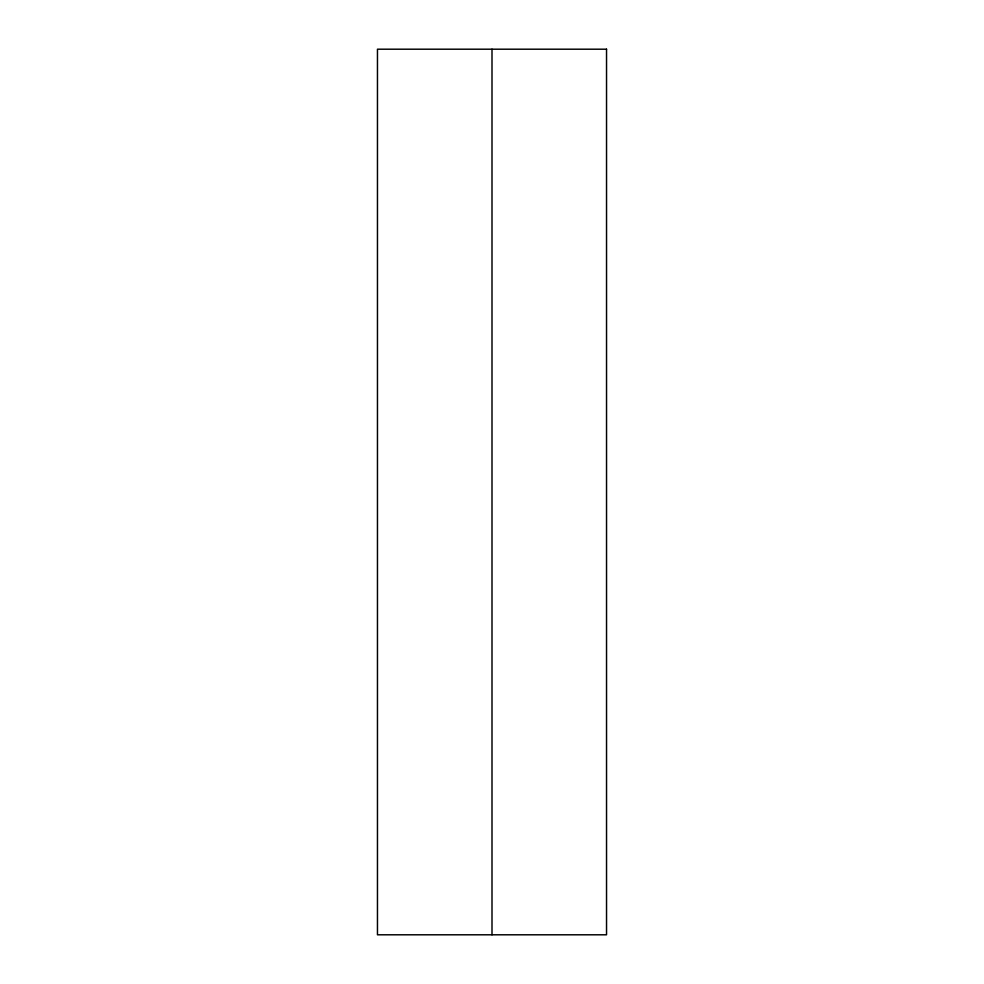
<?xml version="1.0" encoding="UTF-8"?>
<svg xmlns="http://www.w3.org/2000/svg" width="984" height="984" viewBox="0 0 984 984"><rect width="100%" height="100%" fill="white"/><g stroke="black" fill="none" stroke-linecap="round" stroke-linejoin="round"><path stroke-width="1.48" d="M492 49.2L492 934.8M606.538 49.2L377.462 49.2L377.462 934.8L606.538 934.8L606.538 49.2"/></g></svg>
